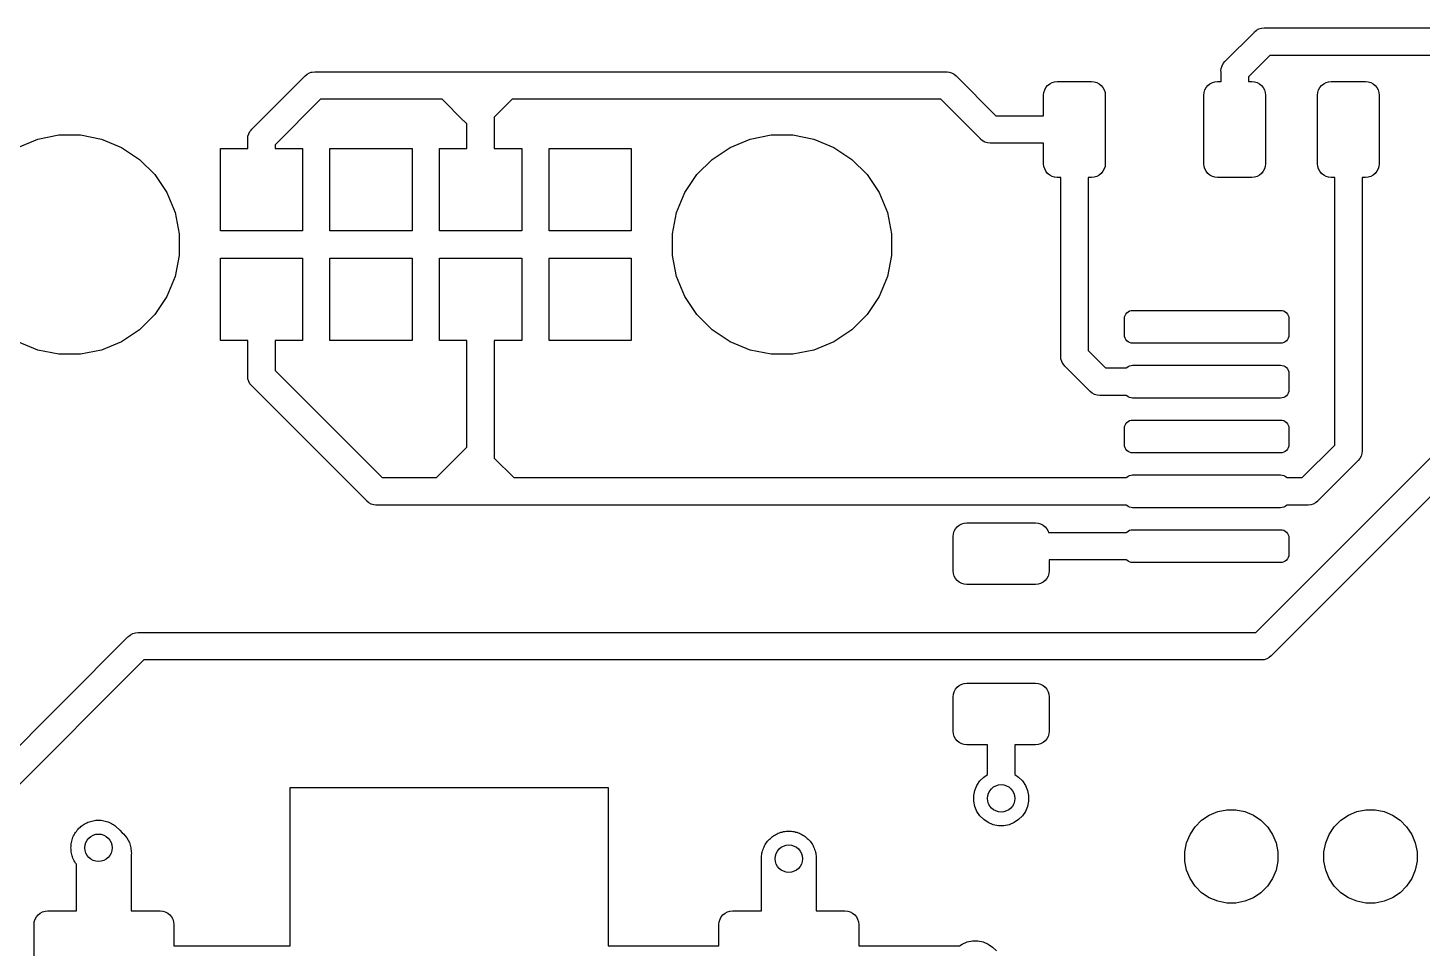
# Model space of a CAD drawing. Extents: x -3.6 to 94.4, y -84.3 to 13.7.
# Drawn here: x 48.24 to 73.68, y -3.13 to 13.65 of the extents above; entities that cross this region are included whole.
import ezdxf

# ---------------------------------------------------------------- set-up
doc = ezdxf.new("R2010")
doc.units = 0
doc.layers.add('BLACK', color=7, linetype='CONTINUOUS')

msp = doc.modelspace()

# ---------------------------------------------------------------- linework, layer by layer
at = {"layer": 'BLACK', "linetype": 'CONTINUOUS'}
for p, q in [((70.0944, 13.048), (70.6145, 13.5681)), ((70.6145, 13.5681), (70.6224, 13.5776)), ((70.6224, 13.5776), (70.6604, 13.6089)), ((70.6604, 13.6089), (70.7039, 13.6321)), ((70.7039, 13.6321), (70.751, 13.6464)), ((70.751, 13.6464), (70.8, 13.6512)), ((70.8, 13.6512), (70.8123, 13.65)), ((70.8123, 13.65), (74.7877, 13.65)), ((70.0304, 12.9586), (70.0536, 13.0021)), ((70.0536, 13.0021), (70.0849, 13.0401)), ((70.0849, 13.0401), (70.0944, 13.048)), ((70.9036, 13.15), (70.5125, 12.7589)), ((74.6964, 13.15), (70.9036, 13.15)), ((52.3318, 11.8104), (53.2895, 12.7681)), ((53.2895, 12.7681), (53.2974, 12.7776)), ((53.2974, 12.7776), (53.3354, 12.8089)), ((53.3354, 12.8089), (53.3789, 12.8321)), ((53.3789, 12.8321), (53.4095, 12.8414)), ((53.4095, 12.8414), (53.426, 12.8464)), ((53.426, 12.8464), (53.475, 12.8512)), ((53.475, 12.8512), (53.4873, 12.85)), ((53.4873, 12.85), (55.8877, 12.85)), ((55.8877, 12.85), (55.9, 12.8512)), ((55.9, 12.8512), (55.9123, 12.85)), ((55.9123, 12.85), (56.2127, 12.85)), ((56.2127, 12.85), (56.225, 12.8512)), ((56.225, 12.8512), (56.2373, 12.85)), ((56.2373, 12.85), (56.5877, 12.85)), ((56.5877, 12.85), (56.6, 12.8512)), ((56.6, 12.8512), (56.6123, 12.85)), ((56.6123, 12.85), (56.9627, 12.85)), ((56.9627, 12.85), (56.975, 12.8512)), ((56.975, 12.8512), (56.9873, 12.85)), ((56.9873, 12.85), (64.9877, 12.85)), ((64.9877, 12.85), (65, 12.8512)), ((65, 12.8512), (65.0123, 12.85)), ((65.0123, 12.85), (65.049, 12.8464)), ((65.049, 12.8464), (65.0961, 12.8321)), ((65.0961, 12.8321), (65.1396, 12.8089)), ((65.1396, 12.8089), (65.1776, 12.7776)), ((65.1776, 12.7776), (65.1855, 12.7681)), ((65.1855, 12.7681), (65.9036, 12.05)), ((70.0113, 12.8625), (70.0161, 12.9115)), ((70.0125, 12.8502), (70.0113, 12.8625)), ((70.0125, 12.675), (70.0125, 12.8502)), ((70.0161, 12.9115), (70.0304, 12.9586)), ((70.5125, 12.7589), (70.5125, 12.675)), ((66.775, 12.425), (66.7798, 12.4738)), ((66.7798, 12.4738), (66.794, 12.5207)), ((66.794, 12.5207), (66.8171, 12.5639)), ((66.8171, 12.5639), (66.8482, 12.6018)), ((66.8482, 12.6018), (66.8861, 12.6329)), ((66.8861, 12.6329), (66.9293, 12.656)), ((66.9293, 12.656), (66.9762, 12.6702)), ((66.9762, 12.6702), (67.025, 12.675)), ((67.025, 12.675), (67.65, 12.675)), ((67.65, 12.675), (67.6988, 12.6702)), ((67.6988, 12.6702), (67.7457, 12.656)), ((67.7457, 12.656), (67.7889, 12.6329)), ((67.7889, 12.6329), (67.8268, 12.6018)), ((67.8268, 12.6018), (67.8579, 12.5639)), ((67.8579, 12.5639), (67.881, 12.5207)), ((67.881, 12.5207), (67.8952, 12.4738)), ((67.8952, 12.4738), (67.9, 12.425)), ((69.7, 12.425), (69.7048, 12.4738)), ((69.7048, 12.4738), (69.719, 12.5207)), ((69.719, 12.5207), (69.7421, 12.5639)), ((69.7421, 12.5639), (69.7732, 12.6018)), ((69.7732, 12.6018), (69.8111, 12.6329)), ((69.8111, 12.6329), (69.8543, 12.656)), ((69.8543, 12.656), (69.9012, 12.6702)), ((69.9012, 12.6702), (69.95, 12.675)), ((69.95, 12.675), (70.0125, 12.675)), ((70.5125, 12.675), (70.575, 12.675)), ((70.575, 12.675), (70.6238, 12.6702)), ((70.6238, 12.6702), (70.6707, 12.656)), ((70.6707, 12.656), (70.7139, 12.6329)), ((70.7139, 12.6329), (70.7518, 12.6018)), ((70.7518, 12.6018), (70.7829, 12.5639)), ((70.7829, 12.5639), (70.806, 12.5207)), ((70.806, 12.5207), (70.8202, 12.4738)), ((70.8202, 12.4738), (70.825, 12.425)), ((71.775, 12.425), (71.7798, 12.4738)), ((71.7798, 12.4738), (71.794, 12.5207)), ((71.794, 12.5207), (71.8171, 12.5639)), ((71.8171, 12.5639), (71.8482, 12.6018)), ((71.8482, 12.6018), (71.8861, 12.6329)), ((71.8861, 12.6329), (71.9293, 12.656)), ((71.9293, 12.656), (71.9762, 12.6702)), ((71.9762, 12.6702), (72.025, 12.675)), ((72.025, 12.675), (72.65, 12.675)), ((72.65, 12.675), (72.6988, 12.6702)), ((72.6988, 12.6702), (72.7457, 12.656)), ((72.7457, 12.656), (72.7889, 12.6329)), ((72.7889, 12.6329), (72.8268, 12.6018)), ((72.8268, 12.6018), (72.8579, 12.5639)), ((72.8579, 12.5639), (72.881, 12.5207)), ((72.881, 12.5207), (72.8952, 12.4738)), ((72.8952, 12.4738), (72.9, 12.425)), ((53.5786, 12.35), (52.7499, 11.5214)), ((55.7964, 12.35), (53.5786, 12.35)), ((56.1894, 11.957), (55.7964, 12.35)), ((57.0786, 12.35), (56.7501, 12.0215)), ((64.8964, 12.35), (57.0786, 12.35)), ((65.6145, 11.6319), (64.8964, 12.35)), ((66.775, 12.05), (66.775, 12.425)), ((67.9, 12.425), (67.9, 11.175)), ((69.7, 11.175), (69.7, 12.425)), ((70.825, 12.425), (70.825, 11.175)), ((71.775, 11.175), (71.775, 12.425)), ((72.9, 12.425), (72.9, 11.175)), ((56.7501, 12.0215), (56.7501, 11.45)), ((65.9036, 12.05), (66.775, 12.05)), ((52.2536, 11.6739), (52.2679, 11.7211)), ((52.2679, 11.7211), (52.2911, 11.7645)), ((52.2911, 11.7645), (52.3101, 11.7877)), ((52.3101, 11.7877), (52.3223, 11.8026)), ((52.3223, 11.8026), (52.3318, 11.8104)), ((56.1973, 11.9475), (56.1894, 11.957)), ((56.2353, 11.9162), (56.1973, 11.9475)), ((56.2501, 11.9083), (56.2353, 11.9162)), ((56.2501, 11.45), (56.2501, 11.9083)), ((48.0527, 11.4723), (48.4167, 11.623)), ((48.4167, 11.623), (48.8031, 11.6999)), ((48.8031, 11.6999), (49.1971, 11.6999)), ((49.1971, 11.6999), (49.5835, 11.623)), ((49.5835, 11.623), (49.9474, 11.4723)), ((49.9474, 11.4723), (50.275, 11.2534)), ((52.2487, 11.6249), (52.2536, 11.6739)), ((52.2499, 11.6127), (52.2487, 11.6249)), ((52.2499, 11.45), (52.2499, 11.6127)), ((52.7499, 11.5214), (52.7499, 11.45)), ((60.7251, 11.2534), (61.0527, 11.4723)), ((61.0527, 11.4723), (61.4167, 11.6231)), ((61.4167, 11.6231), (61.8031, 11.6999)), ((61.8031, 11.6999), (62.1971, 11.6999)), ((62.1971, 11.6999), (62.5834, 11.6231)), ((62.5834, 11.6231), (62.9474, 11.4723)), ((62.9474, 11.4723), (63.275, 11.2534)), ((65.6224, 11.6224), (65.6145, 11.6319)), ((65.6604, 11.5911), (65.6224, 11.6224)), ((65.6686, 11.5867), (65.6604, 11.5911)), ((65.7039, 11.5679), (65.6686, 11.5867)), ((65.751, 11.5536), (65.7039, 11.5679)), ((65.8, 11.5488), (65.751, 11.5536)), ((65.8123, 11.55), (65.8, 11.5488)), ((66.775, 11.55), (65.8123, 11.55)), ((66.775, 11.175), (66.775, 11.55)), ((50.275, 11.2534), (50.5536, 10.9748)), ((51.7499, 9.94996), (51.7499, 11.45)), ((51.7499, 11.45), (52.2499, 11.45)), ((52.7499, 11.45), (53.2499, 11.45)), ((53.2499, 11.45), (53.2499, 9.94996)), ((53.75, 9.94993), (53.75, 11.4499)), ((53.75, 11.4499), (55.25, 11.4499)), ((55.25, 11.4499), (55.25, 9.94993)), ((55.7501, 9.95005), (55.7501, 11.45)), ((55.7501, 11.45), (56.2501, 11.45)), ((56.7501, 11.45), (57.2501, 11.45)), ((57.2501, 11.45), (57.2501, 9.95005)), ((57.75, 9.94994), (57.75, 11.4499)), ((57.75, 11.4499), (59.25, 11.4499)), ((59.25, 11.4499), (59.25, 9.94994)), ((60.4466, 10.9748), (60.7251, 11.2534)), ((63.275, 11.2534), (63.5536, 10.9748)), ((50.5536, 10.9748), (50.7725, 10.6472)), ((60.2277, 10.6473), (60.4466, 10.9748)), ((63.5536, 10.9748), (63.7724, 10.6473)), ((66.7798, 11.1262), (66.775, 11.175)), ((66.794, 11.0793), (66.7798, 11.1262)), ((66.8171, 11.0361), (66.794, 11.0793)), ((66.8482, 10.9982), (66.8171, 11.0361)), ((66.8861, 10.9671), (66.8482, 10.9982)), ((66.9293, 10.944), (66.8861, 10.9671)), ((66.9762, 10.9298), (66.9293, 10.944)), ((67.7457, 10.944), (67.6988, 10.9298)), ((67.7889, 10.9671), (67.7457, 10.944)), ((67.8268, 10.9982), (67.7889, 10.9671)), ((67.8579, 11.0361), (67.8268, 10.9982)), ((67.881, 11.0793), (67.8579, 11.0361)), ((67.8952, 11.1262), (67.881, 11.0793)), ((67.9, 11.175), (67.8952, 11.1262)), ((69.7048, 11.1262), (69.7, 11.175)), ((69.719, 11.0793), (69.7048, 11.1262)), ((69.7421, 11.0361), (69.719, 11.0793)), ((69.7732, 10.9982), (69.7421, 11.0361)), ((69.8111, 10.9671), (69.7732, 10.9982)), ((69.8543, 10.944), (69.8111, 10.9671)), ((69.9012, 10.9298), (69.8543, 10.944)), ((70.6707, 10.944), (70.6238, 10.9298)), ((70.7139, 10.9671), (70.6707, 10.944)), ((70.7518, 10.9982), (70.7139, 10.9671)), ((70.7829, 11.0361), (70.7518, 10.9982)), ((70.806, 11.0793), (70.7829, 11.0361)), ((70.8202, 11.1262), (70.806, 11.0793)), ((70.825, 11.175), (70.8202, 11.1262)), ((71.7798, 11.1262), (71.775, 11.175)), ((71.794, 11.0793), (71.7798, 11.1262)), ((71.8171, 11.0361), (71.794, 11.0793)), ((71.8482, 10.9982), (71.8171, 11.0361)), ((71.8861, 10.9671), (71.8482, 10.9982)), ((71.9293, 10.944), (71.8861, 10.9671)), ((71.9762, 10.9298), (71.9293, 10.944)), ((72.7457, 10.944), (72.6988, 10.9298)), ((72.7889, 10.9671), (72.7457, 10.944)), ((72.8268, 10.9982), (72.7889, 10.9671)), ((72.8579, 11.0361), (72.8268, 10.9982)), ((72.881, 11.0793), (72.8579, 11.0361)), ((72.8952, 11.1262), (72.881, 11.0793)), ((72.9, 11.175), (72.8952, 11.1262)), ((67.025, 10.925), (66.9762, 10.9298)), ((67.0875, 10.925), (67.025, 10.925)), ((67.0875, 7.67478), (67.0875, 10.925)), ((67.65, 10.925), (67.5875, 10.925)), ((67.5875, 10.925), (67.5875, 7.76605)), ((67.6988, 10.9298), (67.65, 10.925)), ((69.95, 10.925), (69.9012, 10.9298)), ((70.575, 10.925), (69.95, 10.925)), ((70.6238, 10.9298), (70.575, 10.925)), ((72.025, 10.925), (71.9762, 10.9298)), ((72.0875, 10.925), (72.025, 10.925)), ((72.0875, 6.04105), (72.0875, 10.925)), ((72.65, 10.925), (72.5875, 10.925)), ((72.5875, 10.925), (72.5875, 5.94977)), ((72.6988, 10.9298), (72.65, 10.925)), ((50.7725, 10.6472), (50.9232, 10.2833)), ((60.0769, 10.2833), (60.2277, 10.6473)), ((63.7724, 10.6473), (63.9232, 10.2833)), ((50.9232, 10.2833), (51.0001, 9.89687)), ((60.0001, 9.8969), (60.0769, 10.2833)), ((63.9232, 10.2833), (64.0001, 9.8969)), ((53.2499, 9.94996), (51.7499, 9.94996)), ((55.25, 9.94993), (53.75, 9.94993)), ((57.2501, 9.95005), (55.7501, 9.95005)), ((59.25, 9.94994), (57.75, 9.94994)), ((51.0001, 9.89687), (51.0001, 9.50291)), ((60.0001, 9.50294), (60.0001, 9.8969)), ((64.0001, 9.8969), (64.0001, 9.50294)), ((51.0001, 9.50291), (50.9232, 9.11651)), ((51.75, 7.95), (51.75, 9.45)), ((51.75, 9.45), (53.25, 9.45)), ((53.25, 9.45), (53.25, 7.95)), ((53.75, 7.95006), (53.75, 9.45006)), ((53.75, 9.45006), (55.25, 9.45006)), ((55.25, 9.45006), (55.25, 7.95006)), ((55.75, 7.95004), (55.75, 9.45004)), ((55.75, 9.45004), (57.25, 9.45004)), ((57.25, 9.45004), (57.25, 7.95004)), ((57.75, 7.95008), (57.75, 9.45008)), ((57.75, 9.45008), (59.25, 9.45008)), ((59.25, 9.45008), (59.25, 7.95008)), ((60.0769, 9.11654), (60.0001, 9.50294)), ((64.0001, 9.50294), (63.9232, 9.11654)), ((50.9232, 9.11651), (50.7725, 8.75253)), ((60.2277, 8.75256), (60.0769, 9.11654)), ((63.9232, 9.11654), (63.7724, 8.75256)), ((50.7725, 8.75253), (50.5536, 8.42496)), ((60.4466, 8.42499), (60.2277, 8.75256)), ((63.7724, 8.75256), (63.5536, 8.42499)), ((50.5536, 8.42496), (50.275, 8.14639)), ((60.7251, 8.14642), (60.4466, 8.42499)), ((63.5536, 8.42499), (63.275, 8.14642)), ((68.2529, 8.37926), (68.2614, 8.4074)), ((68.2614, 8.4074), (68.2753, 8.43334)), ((68.2753, 8.43334), (68.2939, 8.45607)), ((68.2939, 8.45607), (68.3167, 8.47472)), ((68.3167, 8.47472), (68.3426, 8.48858)), ((68.3426, 8.48858), (68.3707, 8.49712)), ((68.3707, 8.49712), (68.4, 8.5)), ((68.4, 8.5), (71.1, 8.5)), ((71.1, 8.5), (71.1293, 8.49712)), ((71.1293, 8.49712), (71.1574, 8.48858)), ((71.1574, 8.48858), (71.1833, 8.47472)), ((71.1833, 8.47472), (71.2061, 8.45607)), ((71.2061, 8.45607), (71.2247, 8.43334)), ((71.2247, 8.43334), (71.2386, 8.4074)), ((71.2386, 8.4074), (71.2471, 8.37926)), ((50.275, 8.14639), (49.9474, 7.92751)), ((61.0527, 7.92754), (60.7251, 8.14642)), ((63.275, 8.14642), (62.9474, 7.92754)), ((68.25, 8.35), (68.2529, 8.37926)), ((68.25, 8.05), (68.25, 8.35)), ((71.2471, 8.37926), (71.25, 8.35)), ((71.25, 8.35), (71.25, 8.05)), ((48.4167, 7.77675), (48.0527, 7.92751)), ((49.9474, 7.92751), (49.5835, 7.77675)), ((52.25, 7.95), (51.75, 7.95)), ((52.25, 7.31228), (52.25, 7.95)), ((53.25, 7.95), (52.75, 7.95)), ((52.75, 7.95), (52.75, 7.40355)), ((55.25, 7.95006), (53.75, 7.95006)), ((56.25, 7.95004), (55.75, 7.95004)), ((56.25, 7.71228), (56.25, 7.95004)), ((57.25, 7.95004), (56.75, 7.95004)), ((56.75, 7.95004), (56.75, 5.91227)), ((59.25, 7.95008), (57.75, 7.95008)), ((61.4167, 7.77678), (61.0527, 7.92754)), ((62.9474, 7.92754), (62.5834, 7.77678)), ((68.2529, 8.02074), (68.25, 8.05)), ((68.2614, 7.9926), (68.2529, 8.02074)), ((68.2753, 7.96666), (68.2614, 7.9926)), ((68.2939, 7.94393), (68.2753, 7.96666)), ((68.3167, 7.92528), (68.2939, 7.94393)), ((68.3426, 7.91142), (68.3167, 7.92528)), ((68.3707, 7.90288), (68.3426, 7.91142)), ((68.4, 7.9), (68.3707, 7.90288)), ((71.1, 7.9), (68.4, 7.9)), ((71.1293, 7.90288), (71.1, 7.9)), ((71.1574, 7.91142), (71.1293, 7.90288)), ((71.1833, 7.92528), (71.1574, 7.91142)), ((71.2061, 7.94393), (71.1833, 7.92528)), ((71.2247, 7.96666), (71.2061, 7.94393)), ((71.2386, 7.9926), (71.2247, 7.96666)), ((71.2471, 8.02074), (71.2386, 7.9926)), ((71.25, 8.05), (71.2471, 8.02074)), ((48.8031, 7.69989), (48.4167, 7.77675)), ((49.1971, 7.69989), (48.8031, 7.69989)), ((49.5835, 7.77675), (49.1971, 7.69989)), ((56.25, 7.71227), (56.25, 7.71228)), ((56.25, 6.31228), (56.25, 7.71227)), ((61.8031, 7.69992), (61.4167, 7.77678)), ((62.1971, 7.69992), (61.8031, 7.69992)), ((62.5834, 7.77678), (62.1971, 7.69992)), ((67.0863, 7.6625), (67.0875, 7.67478)), ((67.0911, 7.61349), (67.0863, 7.6625)), ((67.5875, 7.76605), (67.9036, 7.45)), ((52.75, 7.40355), (54.7036, 5.45)), ((67.1054, 7.56637), (67.0911, 7.61349)), ((67.1161, 7.54638), (67.1054, 7.56637)), ((67.1286, 7.52294), (67.1161, 7.54638)), ((67.1599, 7.48487), (67.1286, 7.52294)), ((67.1694, 7.47704), (67.1599, 7.48487)), ((67.6145, 7.03191), (67.1694, 7.47704)), ((67.9036, 7.45), (68.289, 7.45)), ((68.289, 7.45), (68.2939, 7.45607)), ((68.2939, 7.45607), (68.3167, 7.47472)), ((68.3167, 7.47472), (68.3426, 7.48858)), ((68.3426, 7.48858), (68.3707, 7.49712)), ((68.3707, 7.49712), (68.4, 7.5)), ((68.4, 7.5), (71.1, 7.5)), ((71.1, 7.5), (71.1293, 7.49712)), ((71.1293, 7.49712), (71.1574, 7.48858)), ((71.1574, 7.48858), (71.1833, 7.47472)), ((71.1833, 7.47472), (71.2061, 7.45607)), ((71.2061, 7.45607), (71.2247, 7.43334)), ((71.2247, 7.43334), (71.2386, 7.4074)), ((71.2386, 7.4074), (71.2471, 7.37926)), ((71.2471, 7.37926), (71.25, 7.35)), ((52.2488, 7.3), (52.25, 7.31228)), ((52.2536, 7.25099), (52.2488, 7.3)), ((52.2679, 7.20387), (52.2536, 7.25099)), ((52.2911, 7.16044), (52.2679, 7.20387)), ((52.2679, 7.20387), (52.2679, 7.20387)), ((52.3224, 7.12237), (52.2911, 7.16044)), ((70.6464, 2.625), (75.3895, 7.3681)), ((71.25, 7.35), (71.25, 7.05)), ((52.3319, 7.11454), (52.3224, 7.12237)), ((54.4145, 5.0319), (52.3319, 7.11454)), ((67.6224, 7.02237), (67.6145, 7.03191)), ((67.6604, 6.99113), (67.6224, 7.02237)), ((67.7039, 6.96791), (67.6604, 6.99113)), ((67.751, 6.95362), (67.7039, 6.96791)), ((67.8, 6.94879), (67.751, 6.95362)), ((67.8123, 6.95), (67.8, 6.94879)), ((68.289, 6.95), (67.8123, 6.95)), ((68.2939, 6.94393), (68.289, 6.95)), ((68.3167, 6.92528), (68.2939, 6.94393)), ((68.3426, 6.91142), (68.3167, 6.92528)), ((68.3707, 6.90288), (68.3426, 6.91142)), ((68.4, 6.9), (68.3707, 6.90288)), ((71.1, 6.9), (68.4, 6.9)), ((75.6786, 6.95), (70.9355, 2.20691)), ((71.1293, 6.90288), (71.1, 6.9)), ((71.1574, 6.91142), (71.1293, 6.90288)), ((71.1833, 6.92528), (71.1574, 6.91142)), ((71.2061, 6.94393), (71.1833, 6.92528)), ((71.2247, 6.96666), (71.2061, 6.94393)), ((71.2386, 6.9926), (71.2247, 6.96666)), ((71.2471, 7.02074), (71.2386, 6.9926)), ((71.25, 7.05), (71.2471, 7.02074)), ((68.25, 6.35), (68.2529, 6.37926)), ((68.2529, 6.37926), (68.2614, 6.4074)), ((68.2614, 6.4074), (68.2753, 6.43334)), ((68.2753, 6.43334), (68.2939, 6.45607)), ((68.2939, 6.45607), (68.3167, 6.47472)), ((68.3167, 6.47472), (68.3426, 6.48858)), ((68.3426, 6.48858), (68.3707, 6.49712)), ((68.3707, 6.49712), (68.4, 6.5)), ((68.4, 6.5), (71.1, 6.5)), ((71.1, 6.5), (71.1293, 6.49712)), ((71.1293, 6.49712), (71.1574, 6.48858)), ((71.1574, 6.48858), (71.1833, 6.47472)), ((71.1833, 6.47472), (71.2061, 6.45607)), ((71.2061, 6.45607), (71.2247, 6.43334)), ((71.2247, 6.43334), (71.2386, 6.4074)), ((71.2386, 6.4074), (71.2471, 6.37926)), ((71.2471, 6.37926), (71.25, 6.35)), ((56.25, 6.31227), (56.25, 6.31228)), ((56.25, 6.00355), (56.25, 6.31227)), ((68.25, 6.05), (68.25, 6.35)), ((71.25, 6.35), (71.25, 6.05)), ((55.6964, 5.45), (56.25, 6.00355)), ((56.75, 5.91227), (56.7512, 5.9)), ((56.7512, 5.9), (56.75, 5.88773)), ((56.75, 5.88773), (56.75, 5.80355)), ((68.2529, 6.02074), (68.25, 6.05)), ((68.2614, 5.9926), (68.2529, 6.02074)), ((68.2753, 5.96666), (68.2614, 5.9926)), ((68.2939, 5.94393), (68.2753, 5.96666)), ((68.3167, 5.92528), (68.2939, 5.94393)), ((68.3426, 5.91142), (68.3167, 5.92528)), ((68.3707, 5.90288), (68.3426, 5.91142)), ((68.4, 5.9), (68.3707, 5.90288)), ((71.1, 5.9), (68.4, 5.9)), ((71.1293, 5.90288), (71.1, 5.9)), ((71.1574, 5.91142), (71.1293, 5.90288)), ((71.1833, 5.92528), (71.1574, 5.91142)), ((71.2061, 5.94393), (71.1833, 5.92528)), ((71.2247, 5.96666), (71.2061, 5.94393)), ((71.2386, 5.9926), (71.2247, 5.96666)), ((71.2471, 6.02074), (71.2386, 5.9926)), ((71.25, 6.05), (71.2471, 6.02074)), ((71.4964, 5.45), (72.0875, 6.04105)), ((72.5771, 5.86601), (72.5696, 5.84137)), ((72.5839, 5.88849), (72.5771, 5.86601)), ((72.5887, 5.9375), (72.5839, 5.88849)), ((72.5875, 5.94977), (72.5887, 5.9375)), ((56.75, 5.80355), (57.1036, 5.45)), ((72.5056, 5.75204), (71.7855, 5.03191)), ((72.5151, 5.75987), (72.5056, 5.75204)), ((72.5464, 5.79794), (72.5151, 5.75987)), ((72.5696, 5.84137), (72.5464, 5.79794)), ((54.7036, 5.45), (55.6964, 5.45)), ((57.1036, 5.45), (68.289, 5.45)), ((68.289, 5.45), (68.2939, 5.45607)), ((68.2939, 5.45607), (68.3167, 5.47472)), ((68.3167, 5.47472), (68.3426, 5.48858)), ((68.3426, 5.48858), (68.3707, 5.49712)), ((68.3707, 5.49712), (68.4, 5.5)), ((68.4, 5.5), (71.1, 5.5)), ((71.1, 5.5), (71.1293, 5.49712)), ((71.1293, 5.49712), (71.1574, 5.48858)), ((71.1574, 5.48858), (71.1833, 5.47472)), ((71.1833, 5.47472), (71.2061, 5.45607)), ((71.2061, 5.45607), (71.211, 5.45)), ((71.211, 5.45), (71.4964, 5.45)), ((54.4224, 5.02237), (54.4145, 5.0319)), ((54.4604, 4.99113), (54.4224, 5.02237)), ((54.5039, 4.96791), (54.4604, 4.99113)), ((54.551, 4.95362), (54.5039, 4.96791)), ((54.5877, 4.95), (54.551, 4.95362)), ((54.6, 4.94879), (54.5877, 4.95)), ((54.5877, 4.95), (54.5877, 4.95)), ((54.6123, 4.95), (54.6, 4.94879)), ((55.7877, 4.95), (54.6123, 4.95)), ((55.8, 4.94879), (55.7877, 4.95)), ((55.8123, 4.95), (55.8, 4.94879)), ((56.3877, 4.95), (55.8123, 4.95)), ((56.4, 4.94879), (56.3877, 4.95)), ((56.4123, 4.95), (56.4, 4.94879)), ((56.9877, 4.95), (56.4123, 4.95)), ((57, 4.94879), (56.9877, 4.95)), ((57.0123, 4.95), (57, 4.94879)), ((68.289, 4.95), (57.0123, 4.95)), ((68.2939, 4.94393), (68.289, 4.95)), ((68.3167, 4.92528), (68.2939, 4.94393)), ((68.3426, 4.91142), (68.3167, 4.92528)), ((68.3707, 4.90288), (68.3426, 4.91142)), ((68.4, 4.9), (68.3707, 4.90288)), ((71.1, 4.9), (68.4, 4.9)), ((71.1293, 4.90288), (71.1, 4.9)), ((71.1574, 4.91142), (71.1293, 4.90288)), ((71.1833, 4.92528), (71.1574, 4.91142)), ((71.2061, 4.94393), (71.1833, 4.92528)), ((71.211, 4.95), (71.2061, 4.94393)), ((71.5877, 4.95), (71.211, 4.95)), ((71.6, 4.94879), (71.5877, 4.95)), ((71.649, 4.95362), (71.6, 4.94879)), ((71.692, 4.96666), (71.649, 4.95362)), ((71.6961, 4.96791), (71.692, 4.96666)), ((71.7396, 4.99113), (71.6961, 4.96791)), ((71.7776, 5.02237), (71.7396, 4.99113)), ((71.7855, 5.03191), (71.7776, 5.02237)), ((65.1982, 4.55178), (65.2361, 4.58287)), ((65.2361, 4.58287), (65.2793, 4.60597)), ((65.2793, 4.60597), (65.3262, 4.6202)), ((65.3262, 4.6202), (65.375, 4.625)), ((65.375, 4.625), (66.625, 4.625)), ((66.625, 4.625), (66.6738, 4.6202)), ((66.6738, 4.6202), (66.7207, 4.60597)), ((66.7207, 4.60597), (66.7639, 4.58287)), ((66.7639, 4.58287), (66.8018, 4.55178)), ((65.125, 4.375), (65.1298, 4.42377)), ((65.125, 3.75), (65.125, 4.375)), ((65.1298, 4.42377), (65.144, 4.47067)), ((65.144, 4.47067), (65.1671, 4.51389)), ((65.1671, 4.51389), (65.1982, 4.55178)), ((66.8018, 4.55178), (66.8329, 4.51389)), ((66.8329, 4.51389), (66.856, 4.47067)), ((66.856, 4.47067), (66.8622, 4.45)), ((66.8622, 4.45), (68.289, 4.45)), ((68.289, 4.45), (68.2939, 4.45607)), ((68.2939, 4.45607), (68.3167, 4.47472)), ((68.3167, 4.47472), (68.3426, 4.48858)), ((68.3426, 4.48858), (68.3707, 4.49712)), ((68.3707, 4.49712), (68.4, 4.5)), ((68.4, 4.5), (71.1, 4.5)), ((71.1, 4.5), (71.1293, 4.49712)), ((71.1293, 4.49712), (71.1574, 4.48858)), ((71.1574, 4.48858), (71.1833, 4.47472)), ((71.1833, 4.47472), (71.2061, 4.45607)), ((71.2061, 4.45607), (71.2247, 4.43334)), ((71.2247, 4.43334), (71.2386, 4.4074)), ((71.2386, 4.4074), (71.2471, 4.37926)), ((71.2471, 4.37926), (71.25, 4.35)), ((71.25, 4.35), (71.25, 4.05)), ((68.289, 3.95), (66.875, 3.95)), ((66.875, 3.95), (66.875, 3.75)), ((68.2939, 3.94393), (68.289, 3.95)), ((68.3167, 3.92528), (68.2939, 3.94393)), ((68.3426, 3.91142), (68.3167, 3.92528)), ((68.3707, 3.90288), (68.3426, 3.91142)), ((68.4, 3.9), (68.3707, 3.90288)), ((71.1, 3.9), (68.4, 3.9)), ((71.1293, 3.90288), (71.1, 3.9)), ((71.1574, 3.91142), (71.1293, 3.90288)), ((71.1833, 3.92528), (71.1574, 3.91142)), ((71.2061, 3.94393), (71.1833, 3.92528)), ((71.2247, 3.96666), (71.2061, 3.94393)), ((71.2386, 3.9926), (71.2247, 3.96666)), ((71.2471, 4.02074), (71.2386, 3.9926)), ((71.25, 4.05), (71.2471, 4.02074)), ((65.1298, 3.70123), (65.125, 3.75)), ((65.144, 3.65433), (65.1298, 3.70123)), ((65.1671, 3.61111), (65.144, 3.65433)), ((65.1982, 3.57322), (65.1671, 3.61111)), ((65.2361, 3.54213), (65.1982, 3.57322)), ((66.8018, 3.57322), (66.7639, 3.54213)), ((66.8329, 3.61111), (66.8018, 3.57322)), ((66.856, 3.65433), (66.8329, 3.61111)), ((66.8702, 3.70123), (66.856, 3.65433)), ((66.875, 3.75), (66.8702, 3.70123)), ((65.2793, 3.51903), (65.2361, 3.54213)), ((65.3262, 3.5048), (65.2793, 3.51903)), ((65.375, 3.5), (65.3262, 3.5048)), ((66.625, 3.5), (65.375, 3.5)), ((66.6738, 3.5048), (66.625, 3.5)), ((66.7207, 3.51903), (66.6738, 3.5048)), ((66.7639, 3.54213), (66.7207, 3.51903)), ((50.0645, 2.54309), (50.0724, 2.55263)), ((50.0724, 2.55263), (50.1104, 2.58387)), ((50.1104, 2.58387), (50.1539, 2.60709)), ((50.1539, 2.60709), (50.201, 2.62138)), ((50.201, 2.62138), (50.25, 2.62621)), ((50.25, 2.62621), (50.2623, 2.625)), ((50.2623, 2.625), (70.6464, 2.625)), ((47.4569, -0.06453), (50.0645, 2.54309)), ((50.3536, 2.125), (47.875, -0.35355)), ((70.7377, 2.125), (50.3536, 2.125)), ((70.75, 2.12379), (70.7377, 2.125)), ((70.799, 2.12862), (70.75, 2.12379)), ((70.8152, 2.13353), (70.799, 2.12862)), ((70.8461, 2.14291), (70.8152, 2.13353)), ((70.8896, 2.16613), (70.8461, 2.14291)), ((70.9276, 2.19737), (70.8896, 2.16613)), ((70.9355, 2.20691), (70.9276, 2.19737)), ((65.1298, 1.49877), (65.144, 1.54567)), ((65.144, 1.54567), (65.1671, 1.58889)), ((65.1671, 1.58889), (65.1982, 1.62678)), ((65.1982, 1.62678), (65.2361, 1.65787)), ((65.2361, 1.65787), (65.2793, 1.68097)), ((65.2793, 1.68097), (65.3262, 1.6952)), ((65.3262, 1.6952), (65.375, 1.7)), ((65.375, 1.7), (66.625, 1.7)), ((66.625, 1.7), (66.6738, 1.6952)), ((66.6738, 1.6952), (66.7207, 1.68097)), ((66.7207, 1.68097), (66.7639, 1.65787)), ((66.7639, 1.65787), (66.8018, 1.62678)), ((66.8018, 1.62678), (66.8329, 1.58889)), ((66.8329, 1.58889), (66.856, 1.54567)), ((66.856, 1.54567), (66.8702, 1.49877)), ((65.125, 1.45), (65.1298, 1.49877)), ((65.125, 0.825), (65.125, 1.45)), ((66.8702, 1.49877), (66.875, 1.45)), ((66.875, 1.45), (66.875, 0.825)), ((65.1298, 0.77623), (65.125, 0.825)), ((65.144, 0.72933), (65.1298, 0.77623)), ((66.8702, 0.77623), (66.856, 0.72933)), ((66.875, 0.825), (66.8702, 0.77623)), ((65.1671, 0.68611), (65.144, 0.72933)), ((65.1982, 0.64822), (65.1671, 0.68611)), ((65.2361, 0.61713), (65.1982, 0.64822)), ((65.2793, 0.59403), (65.2361, 0.61713)), ((65.3262, 0.5798), (65.2793, 0.59403)), ((65.375, 0.575), (65.3262, 0.5798)), ((65.75, 0.575), (65.375, 0.575)), ((65.75, 0.0343), (65.75, 0.575)), ((66.625, 0.575), (66.25, 0.575)), ((66.25, 0.575), (66.25, 0.0343)), ((66.6738, 0.5798), (66.625, 0.575)), ((66.7207, 0.59403), (66.6738, 0.5798)), ((66.7639, 0.61713), (66.7207, 0.59403)), ((66.8018, 0.64822), (66.7639, 0.61713)), ((66.8329, 0.68611), (66.8018, 0.64822)), ((66.856, 0.72933), (66.8329, 0.68611)), ((65.6813, -0.01162), (65.75, 0.0343)), ((66.25, 0.0343), (66.3187, -0.01162)), ((53.025, -3.0875), (53.025, -0.2)), ((53.025, -0.2), (58.825, -0.2)), ((58.825, -0.2), (58.825, -3.0875)), ((65.5, -0.35075), (65.5192, -0.25416)), ((65.5192, -0.25416), (65.5569, -0.16316)), ((65.5569, -0.16316), (65.6116, -0.08127)), ((65.6116, -0.08127), (65.6813, -0.01162)), ((66.3187, -0.01162), (66.3884, -0.08127)), ((66.3884, -0.08127), (66.4431, -0.16316)), ((66.4431, -0.16316), (66.4808, -0.25416)), ((66.4808, -0.25416), (66.5, -0.35075)), ((65.5, -0.44925), (65.5, -0.35075)), ((65.5192, -0.54585), (65.5, -0.44925)), ((66.5, -0.44925), (66.4808, -0.54585)), ((66.5, -0.35075), (66.5, -0.44925)), ((65.5569, -0.63684), (65.5192, -0.54585)), ((65.6116, -0.71873), (65.5569, -0.63684)), ((65.6813, -0.78838), (65.6116, -0.71873)), ((66.3884, -0.71873), (66.3187, -0.78838)), ((66.4431, -0.63684), (66.3884, -0.71873)), ((66.4808, -0.54585), (66.4431, -0.63684)), ((69.6582, -0.79976), (69.7974, -0.70674)), ((69.7974, -0.70674), (69.9521, -0.64267)), ((69.9521, -0.64267), (70.1163, -0.61)), ((70.1163, -0.61), (70.2837, -0.61)), ((70.2837, -0.61), (70.4479, -0.64267)), ((70.4479, -0.64267), (70.6026, -0.70674)), ((70.6026, -0.70674), (70.7418, -0.79976)), ((72.1982, -0.79976), (72.3374, -0.70674)), ((72.3374, -0.70674), (72.4921, -0.64267)), ((72.4921, -0.64267), (72.6563, -0.61)), ((72.6563, -0.61), (72.8237, -0.61)), ((72.8237, -0.61), (72.9879, -0.64267)), ((72.9879, -0.64267), (73.1426, -0.70674)), ((73.1426, -0.70674), (73.2818, -0.79976)), ((49.1073, -1.02087), (49.1229, -1.0018)), ((49.1229, -1.0018), (49.1366, -0.98127)), ((49.1366, -0.98127), (49.1541, -0.96381)), ((49.1541, -0.96381), (49.1697, -0.94474)), ((49.1697, -0.94474), (49.1888, -0.92909)), ((49.1888, -0.92909), (49.2063, -0.91163)), ((49.2063, -0.91163), (49.2268, -0.8979)), ((49.2268, -0.8979), (49.2459, -0.88226)), ((49.2459, -0.88226), (49.2676, -0.87063)), ((49.2676, -0.87063), (49.2882, -0.85691)), ((49.2882, -0.85691), (49.311, -0.84746)), ((49.311, -0.84746), (49.3327, -0.83583)), ((49.3327, -0.83583), (49.3563, -0.82866)), ((49.3563, -0.82866), (49.3792, -0.81922)), ((49.3792, -0.81922), (49.4034, -0.8144)), ((49.4034, -0.8144), (49.427, -0.80724)), ((49.427, -0.80724), (49.4515, -0.80482)), ((49.4515, -0.80482), (49.4758, -0.8)), ((49.4758, -0.8), (49.5004, -0.8)), ((49.5004, -0.8), (49.525, -0.79758)), ((49.525, -0.79758), (49.5496, -0.8)), ((49.5496, -0.8), (49.5742, -0.8)), ((49.5742, -0.8), (49.5985, -0.80482)), ((49.5985, -0.80482), (49.623, -0.80724)), ((49.623, -0.80724), (49.6466, -0.8144)), ((49.6466, -0.8144), (49.6708, -0.81922)), ((49.6708, -0.81922), (49.6937, -0.82866)), ((49.6937, -0.82866), (49.7173, -0.83583)), ((49.7173, -0.83583), (49.739, -0.84746)), ((49.739, -0.84746), (49.7618, -0.85691)), ((49.7618, -0.85691), (49.7824, -0.87063)), ((49.7824, -0.87063), (49.8041, -0.88226)), ((49.8041, -0.88226), (49.8232, -0.8979)), ((49.8232, -0.8979), (49.8437, -0.91163)), ((49.8437, -0.91163), (49.9134, -0.98127)), ((49.9134, -0.98127), (49.9134, -0.98127)), ((49.9134, -0.98127), (49.9612, -1.02907)), ((61.9792, -1.01921), (62.0034, -1.0144)), ((62.0034, -1.0144), (62.027, -1.00723)), ((62.027, -1.00723), (62.0515, -1.00482)), ((62.0515, -1.00482), (62.0758, -1)), ((62.0758, -1), (62.1004, -1)), ((62.1004, -1), (62.125, -0.99758)), ((62.125, -0.99758), (62.1496, -1)), ((62.1496, -1), (62.1742, -1)), ((62.1742, -1), (62.1985, -1.00482)), ((62.1985, -1.00482), (62.223, -1.00723)), ((62.223, -1.00723), (62.2466, -1.0144)), ((62.2466, -1.0144), (62.2708, -1.01921)), ((65.7632, -0.84309), (65.6813, -0.78838)), ((65.8542, -0.88079), (65.7632, -0.84309)), ((65.9508, -0.9), (65.8542, -0.88079)), ((66.0492, -0.9), (65.9508, -0.9)), ((66.1458, -0.88079), (66.0492, -0.9)), ((66.2368, -0.84309), (66.1458, -0.88079)), ((66.3187, -0.78838), (66.2368, -0.84309)), ((69.4467, -1.05737), (69.5398, -0.91816)), ((69.5398, -0.91816), (69.6582, -0.79976)), ((70.7418, -0.79976), (70.8602, -0.91816)), ((70.8602, -0.91816), (70.9533, -1.05737)), ((71.9867, -1.05737), (72.0798, -0.91816)), ((72.0798, -0.91816), (72.1982, -0.79976)), ((73.2818, -0.79976), (73.4002, -0.91816)), ((73.4002, -0.91816), (73.4933, -1.05737)), ((49.025, -1.25075), (49.0298, -1.22654)), ((49.025, -1.27544), (49.025, -1.25075)), ((49.0298, -1.22654), (49.0322, -1.20198)), ((49.0322, -1.20198), (49.0394, -1.17837)), ((49.0394, -1.17837), (49.0442, -1.15416)), ((49.0442, -1.15416), (49.0537, -1.13135)), ((49.0537, -1.13135), (49.0608, -1.10773)), ((49.0608, -1.10773), (49.0725, -1.08597)), ((49.0725, -1.08597), (49.0819, -1.06316)), ((49.0819, -1.06316), (49.0956, -1.04263)), ((49.0956, -1.04263), (49.1073, -1.02087)), ((49.9612, -1.02907), (49.9803, -1.04474)), ((49.9803, -1.04474), (50.0427, -1.12087)), ((50.0427, -1.12087), (50.0892, -1.20773)), ((50.0892, -1.20773), (50.1178, -1.30198)), ((61.6725, -1.28597), (61.6819, -1.26316)), ((61.6819, -1.26316), (61.6956, -1.24263)), ((61.6956, -1.24263), (61.7073, -1.22087)), ((61.7073, -1.22087), (61.7229, -1.2018)), ((61.7229, -1.2018), (61.7366, -1.18127)), ((61.7366, -1.18127), (61.7541, -1.16381)), ((61.7541, -1.16381), (61.7697, -1.14474)), ((61.7697, -1.14474), (61.7888, -1.12908)), ((61.7888, -1.12908), (61.8063, -1.11162)), ((61.8063, -1.11162), (61.8268, -1.09791)), ((61.8268, -1.09791), (61.8459, -1.08225)), ((61.8459, -1.08225), (61.8676, -1.07062)), ((61.8676, -1.07062), (61.8882, -1.05691)), ((61.8882, -1.05691), (61.911, -1.04746)), ((61.911, -1.04746), (61.9327, -1.03582)), ((61.9327, -1.03582), (61.9563, -1.02866)), ((61.9563, -1.02866), (61.9792, -1.01921)), ((62.2708, -1.01921), (62.2936, -1.02866)), ((62.2936, -1.02866), (62.3173, -1.03582)), ((62.3173, -1.03582), (62.339, -1.04746)), ((62.339, -1.04746), (62.3618, -1.05691)), ((62.3618, -1.05691), (62.3824, -1.07062)), ((62.3824, -1.07062), (62.4041, -1.08225)), ((62.4041, -1.08225), (62.4232, -1.09791)), ((62.4232, -1.09791), (62.4437, -1.11162)), ((62.4437, -1.11162), (62.4612, -1.12908)), ((62.4612, -1.12908), (62.4803, -1.14474)), ((62.4803, -1.14474), (62.4959, -1.16382)), ((62.4959, -1.16382), (62.5134, -1.18127)), ((62.5134, -1.18127), (62.5271, -1.20179)), ((62.5271, -1.20179), (62.5427, -1.22087)), ((62.5427, -1.22087), (62.5544, -1.24264)), ((62.5544, -1.24264), (62.5681, -1.26316)), ((62.5681, -1.26316), (62.5775, -1.28597)), ((69.35, -1.37628), (69.3827, -1.21206)), ((69.3827, -1.21206), (69.4467, -1.05737)), ((70.9533, -1.05737), (71.0173, -1.21206)), ((71.0173, -1.21206), (71.05, -1.37628)), ((71.89, -1.37628), (71.9227, -1.21206)), ((71.9227, -1.21206), (71.9867, -1.05737)), ((73.4933, -1.05737), (73.5573, -1.21206)), ((73.5573, -1.21206), (73.59, -1.37628)), ((49.0226, -1.3), (49.025, -1.27544)), ((49.025, -1.32456), (49.0226, -1.3)), ((49.025, -1.34925), (49.025, -1.32456)), ((49.0298, -1.37346), (49.025, -1.34925)), ((49.0322, -1.39802), (49.0298, -1.37346)), ((49.0394, -1.42163), (49.0322, -1.39802)), ((49.0442, -1.44584), (49.0394, -1.42163)), ((49.0537, -1.46866), (49.0442, -1.44584)), ((49.0608, -1.49227), (49.0537, -1.46866)), ((49.0725, -1.51402), (49.0608, -1.49227)), ((49.0819, -1.53684), (49.0725, -1.51402)), ((50.1178, -1.30198), (50.125, -1.37544)), ((50.125, -1.37544), (50.125, -1.37545)), ((50.125, -1.37545), (50.1274, -1.4)), ((50.1274, -1.4), (50.125, -1.42455)), ((50.125, -1.42455), (50.125, -2.45)), ((61.625, -1.45075), (61.6298, -1.42653)), ((61.625, -1.54925), (61.625, -1.45075)), ((61.6298, -1.42653), (61.6322, -1.40198)), ((61.6322, -1.40198), (61.6394, -1.37837)), ((61.6394, -1.37837), (61.6442, -1.35415)), ((61.6442, -1.35415), (61.6537, -1.33134)), ((61.6537, -1.33134), (61.6608, -1.30773)), ((61.6608, -1.30773), (61.6725, -1.28597)), ((62.5775, -1.28597), (62.5892, -1.30773)), ((62.5892, -1.30773), (62.5963, -1.33135)), ((62.5963, -1.33135), (62.6058, -1.35415)), ((62.6058, -1.35415), (62.6106, -1.37837)), ((62.6106, -1.37837), (62.6178, -1.40198)), ((62.6178, -1.40198), (62.6202, -1.42654)), ((62.6202, -1.42654), (62.625, -1.45075)), ((62.625, -1.45075), (62.625, -2.45)), ((69.35, -1.54372), (69.35, -1.37628)), ((71.05, -1.37628), (71.05, -1.54372)), ((71.89, -1.54372), (71.89, -1.37628)), ((73.59, -1.37628), (73.59, -1.54372)), ((49.0956, -1.55737), (49.0819, -1.53684)), ((49.1073, -1.57913), (49.0956, -1.55737)), ((49.1229, -1.5982), (49.1073, -1.57913)), ((49.125, -1.60133), (49.1229, -1.5982)), ((49.125, -2.45), (49.125, -1.60133)), ((61.625, -2.45), (61.625, -1.54925)), ((61.625, -1.54925), (61.625, -1.54925)), ((69.3827, -1.70794), (69.35, -1.54372)), ((69.4467, -1.86263), (69.3827, -1.70794)), ((71.0173, -1.70794), (70.9533, -1.86263)), ((71.05, -1.54372), (71.0173, -1.70794)), ((71.9227, -1.70794), (71.89, -1.54372)), ((71.9867, -1.86263), (71.9227, -1.70794)), ((73.5573, -1.70794), (73.4933, -1.86263)), ((73.59, -1.54372), (73.5573, -1.70794)), ((69.5398, -2.00184), (69.4467, -1.86263)), ((69.6582, -2.12024), (69.5398, -2.00184)), ((70.8602, -2.00184), (70.7418, -2.12024)), ((70.9533, -1.86263), (70.8602, -2.00184)), ((72.0798, -2.00184), (71.9867, -1.86263)), ((72.1982, -2.12024), (72.0798, -2.00184)), ((73.4002, -2.00184), (73.2818, -2.12024)), ((73.4933, -1.86263), (73.4002, -2.00184)), ((69.7974, -2.21326), (69.6582, -2.12024)), ((69.9521, -2.27733), (69.7974, -2.21326)), ((70.1163, -2.31), (69.9521, -2.27733)), ((70.4479, -2.27733), (70.2837, -2.31)), ((70.6026, -2.21326), (70.4479, -2.27733)), ((70.7418, -2.12024), (70.6026, -2.21326)), ((72.3374, -2.21326), (72.1982, -2.12024)), ((72.4921, -2.27733), (72.3374, -2.21326)), ((72.6563, -2.31), (72.4921, -2.27733)), ((72.9879, -2.27733), (72.8237, -2.31)), ((73.1426, -2.21326), (72.9879, -2.27733)), ((73.2818, -2.12024), (73.1426, -2.21326)), ((48.3921, -2.56111), (48.4232, -2.52322)), ((48.4232, -2.52322), (48.4611, -2.49213)), ((48.4611, -2.49213), (48.5043, -2.46903)), ((48.5043, -2.46903), (48.5512, -2.4548)), ((48.5512, -2.4548), (48.6, -2.45)), ((48.6, -2.45), (49.125, -2.45)), ((50.125, -2.45), (50.65, -2.45)), ((50.65, -2.45), (50.6988, -2.4548)), ((50.6988, -2.4548), (50.7457, -2.46903)), ((50.7457, -2.46903), (50.7889, -2.49213)), ((50.7889, -2.49213), (50.8268, -2.52322)), ((50.8268, -2.52322), (50.8579, -2.56111)), ((60.8921, -2.56111), (60.9232, -2.52322)), ((60.9232, -2.52322), (60.9611, -2.49213)), ((60.9611, -2.49213), (61.0043, -2.46903)), ((61.0043, -2.46903), (61.0512, -2.4548)), ((61.0512, -2.4548), (61.1, -2.45)), ((61.1, -2.45), (61.625, -2.45)), ((62.625, -2.45), (63.15, -2.45)), ((63.15, -2.45), (63.1988, -2.4548)), ((63.1988, -2.4548), (63.2457, -2.46903)), ((63.2457, -2.46903), (63.2889, -2.49213)), ((63.2889, -2.49213), (63.3268, -2.52322)), ((63.3268, -2.52322), (63.3579, -2.56111)), ((70.2837, -2.31), (70.1163, -2.31)), ((72.8237, -2.31), (72.6563, -2.31)), ((48.35, -2.7), (48.3548, -2.65123)), ((48.35, -4.275), (48.35, -2.7)), ((48.3548, -2.65123), (48.369, -2.60433)), ((48.369, -2.60433), (48.3921, -2.56111)), ((50.8579, -2.56111), (50.881, -2.60433)), ((50.881, -2.60433), (50.8952, -2.65123)), ((50.8952, -2.65123), (50.9, -2.7)), ((50.9, -2.7), (50.9, -3.0875)), ((60.85, -2.7), (60.8548, -2.65123)), ((60.85, -3.0875), (60.85, -2.7)), ((60.8548, -2.65123), (60.869, -2.60433)), ((60.869, -2.60433), (60.8921, -2.56111)), ((63.3579, -2.56111), (63.381, -2.60433)), ((63.381, -2.60433), (63.3952, -2.65123)), ((63.3952, -2.65123), (63.4, -2.7)), ((63.4, -2.7), (63.4, -3.0875)), ((65.2882, -3.05691), (65.3792, -3.01921)), ((65.3792, -3.01921), (65.4758, -3)), ((65.4758, -3), (65.5742, -3)), ((65.5742, -3), (65.6708, -3.01921)), ((65.6708, -3.01921), (65.7618, -3.05691)), ((50.9, -3.0875), (53.025, -3.0875)), ((58.825, -3.0875), (60.85, -3.0875)), ((63.4, -3.0875), (65.2424, -3.0875)), ((65.2424, -3.0875), (65.2882, -3.05691)), ((65.7618, -3.05691), (65.8437, -3.11162)), ((65.8437, -3.11162), (65.9134, -3.18127))]:
    msp.add_line(p, q, dxfattribs=at)
at = {"layer": 'BLACK'}
for centre in [(66, -0.4), (49.525, -1.3), (62.125, -1.5)]:
    msp.add_circle(centre, 0.25, dxfattribs=at)

doc.saveas('drawing.dxf')
